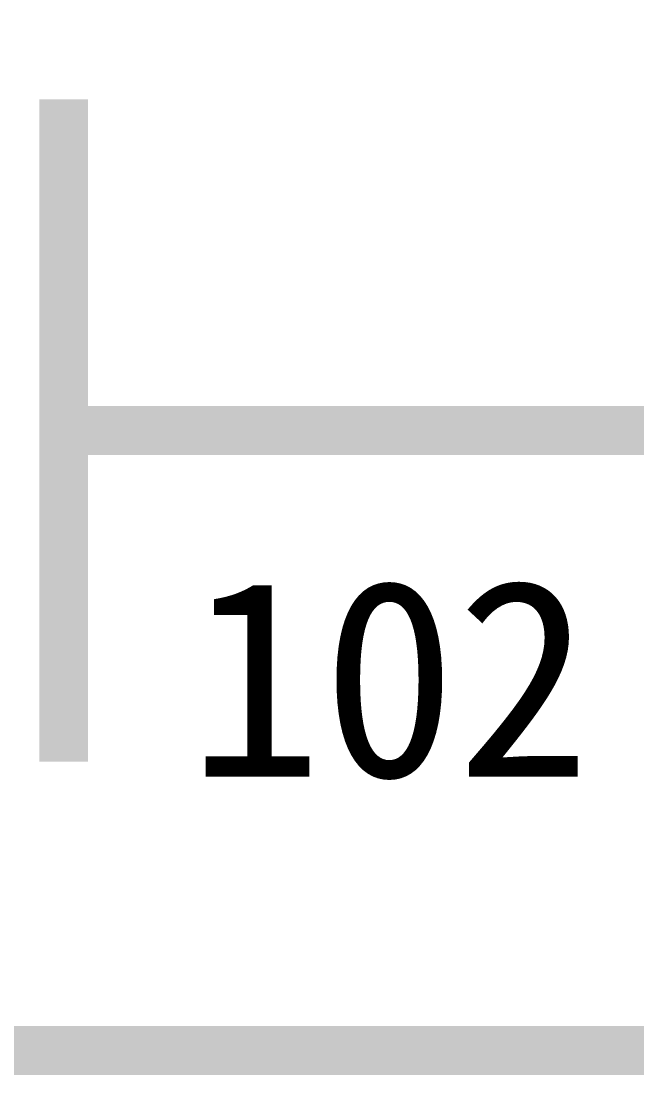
# Model space of a CAD drawing. Header units: inches. Extents: x 0 to 11.5, y 0 to 7.6.
# Drawn here: x 4.3098 to 4.4587, y 4.7441 to 4.9988 of the extents above; entities that cross this region are included whole.
import ezdxf

# ---------------------------------------------------------------- set-up
doc = ezdxf.new("R2010")
doc.units = ezdxf.units.IN
doc.header["$MEASUREMENT"] = 0
doc.layers.add('Sheet', color=255, linetype='Continuous')

msp = doc.modelspace()

# ---------------------------------------------------------------- linework, layer by layer
at = {"layer": 'Sheet'}
for points in [[(4.4501, 4.89984, 0.0118, 0.0118, 0), (4.55032, 4.89984, 0.0118, 0.0118, 0), (4.55032, 5.04969, 0.0118, 0.0118, 0)], [(4.32011, 4.97989, 0.0118, 0.0118, 0), (4.32011, 4.81979, 0.0118, 0.0118, 0)], [(4.55032, 4.89984, 0.0118, 0.0118, 0), (4.55032, 4.75, 0.0118, 0.0118, 0), (4.0502, 4.75, 0.0118, 0.0118, 0)], [(4.35021, 4.89984, 0.0118, 0.0118, 0), (4.32011, 4.89984, 0.0118, 0.0118, 0)], [(4.35021, 4.89984, 0.0118, 0.0118, 0), (4.4501, 4.89984, 0.0118, 0.0118, 0)]]:
    msp.add_lwpolyline(points, format="xyseb", dxfattribs=at)

# ---------------------------------------------------------------- texts
msp.add_text('102', height=0.047632, dxfattribs=at).set_placement((4.35021, 4.81616))

doc.saveas('drawing.dxf')
